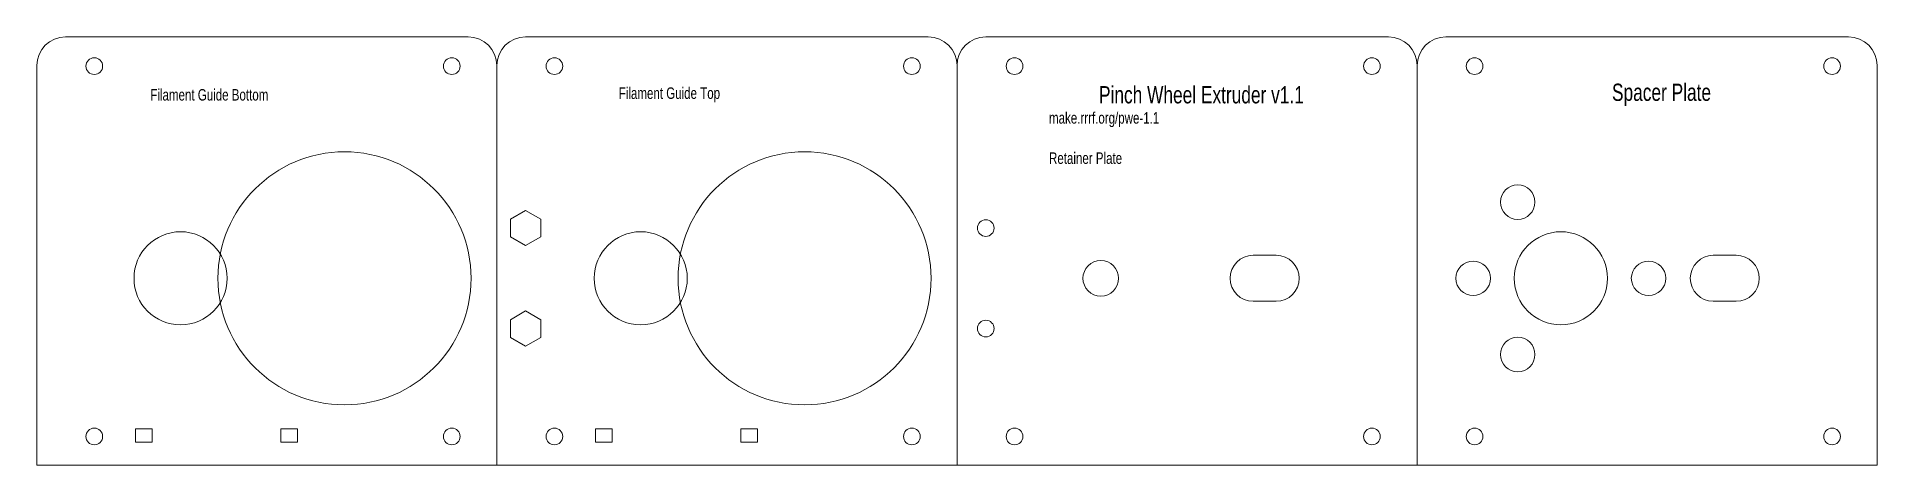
# Model space of a CAD drawing. Header units: millimetres. Extents: x 0 to 320, y 3 to 77.
import ezdxf

# ---------------------------------------------------------------- set-up
doc = ezdxf.new("R2010")
doc.units = ezdxf.units.MM
for name, color, linetype, lineweight, true_color in [('Filament Guide Bottom', 7, 'CONTINUOUS', 0, 0x000000), ('Filament Guide Bottom Text', 4, 'CONTINUOUS', 0, 0x00ffff), ('Filament Guide Top', 7, 'CONTINUOUS', 0, 0x000000), ('Filament Guide Top Text', 4, 'CONTINUOUS', 0, 0x00ffff), ('Retainer Plate', 7, 'CONTINUOUS', 0, 0x000000), ('Retainer Plate Text', 4, 'CONTINUOUS', 0, 0x00ffff), ('Spacer Plate', 7, 'CONTINUOUS', 0, 0x000000), ('Spacer Plate Text', 4, 'CONTINUOUS', 0, 0x00ffff)]:
    doc.layers.add(name, color=color, linetype=linetype, lineweight=lineweight, true_color=true_color)
doc.styles.get("Standard").update_dxf_attribs({"font": 'txt', "width": 0.75})

msp = doc.modelspace()

# ---------------------------------------------------------------- linework, layer by layer
at = {"layer": 'Filament Guide Bottom'}
for p, q in [((5, 77.25), (75, 77.25)), ((0, 2.75), (0, 72.25)), ((17.18, 9.1), (20.07, 9.1)), ((17.18, 6.75), (17.18, 9.1)), ((20.07, 6.75), (17.18, 6.75)), ((20.07, 9.1), (20.07, 6.75)), ((42.42, 9.05), (45.32, 9.05)), ((42.42, 6.75), (42.42, 9.05)), ((45.32, 6.75), (42.42, 6.75)), ((45.32, 9.05), (45.32, 6.75)), ((80, 2.75), (0, 2.75))]:
    msp.add_line(p, q, dxfattribs=at)
for centre, radius in [((10, 72.15), 1.45), ((72.15, 72.15), 1.45), ((53.5, 35.25), 22), ((25, 35.25), 8.1), ((10, 7.75), 1.45), ((72.15, 7.75), 1.45)]:
    msp.add_circle(centre, radius, dxfattribs=at)
for centre, start, end in [((5, 72.25), 90, 180), ((75, 72.25), 0, 90)]:
    msp.add_arc(centre, 5, start, end, dxfattribs=at)
at = {"layer": 'Filament Guide Top'}
for p, q in [((85, 77.25), (155, 77.25)), ((80, 2.75), (80, 72.25)), ((85, 47.05), (82.35, 45.52)), ((82.35, 45.52), (82.35, 42.46)), ((85, 47.05), (87.65, 45.52)), ((87.65, 45.52), (87.65, 42.46)), ((82.35, 42.46), (85, 40.93)), ((87.65, 42.46), (85, 40.93)), ((85, 29.57), (82.35, 28.04)), ((85, 29.57), (87.65, 28.04)), ((82.35, 28.04), (82.35, 24.98)), ((87.65, 28.04), (87.65, 24.98)), ((82.35, 24.98), (85, 23.45)), ((87.65, 24.98), (85, 23.45)), ((97.17, 9.1), (100.07, 9.1)), ((97.17, 6.75), (97.17, 9.1)), ((100.07, 6.75), (97.17, 6.75)), ((100.07, 9.1), (100.07, 6.75)), ((122.42, 9.05), (125.32, 9.05)), ((122.42, 6.75), (122.42, 9.05)), ((125.32, 6.75), (122.42, 6.75)), ((125.32, 9.05), (125.32, 6.75)), ((160, 2.75), (80, 2.75))]:
    msp.add_line(p, q, dxfattribs=at)
for centre, radius in [((90, 72.15), 1.45), ((152.15, 72.15), 1.45), ((133.5, 35.25), 22), ((105, 35.25), 8.1), ((90, 7.75), 1.45), ((152.15, 7.75), 1.45)]:
    msp.add_circle(centre, radius, dxfattribs=at)
for centre, start, end in [((85, 72.25), 90, 180), ((155, 72.25), 0, 90)]:
    msp.add_arc(centre, 5, start, end, dxfattribs=at)
at = {"layer": 'Retainer Plate'}
for p, q in [((165, 77.25), (235, 77.25)), ((160, 2.75), (160, 72.25)), ((240, 72.25), (240, 2.75)), ((211.5, 39.25), (215.5, 39.25)), ((215.5, 31.25), (211.5, 31.25)), ((240, 2.75), (160, 2.75))]:
    msp.add_line(p, q, dxfattribs=at)
for centre, radius in [((232.15, 72.15), 1.45), ((170, 72.15), 1.45), ((165, 43.99), 1.45), ((185, 35.25), 3.1), ((165, 26.51), 1.45), ((170, 7.75), 1.45), ((232.15, 7.75), 1.45)]:
    msp.add_circle(centre, radius, dxfattribs=at)
for centre, radius, start, end in [((165, 72.25), 5, 90, 180), ((235, 72.25), 5, 0, 90), ((211.5, 35.25), 4, 90, 270), ((215.5, 35.25), 4, 270, 90)]:
    msp.add_arc(centre, radius, start, end, dxfattribs=at)
at = {"layer": 'Spacer Plate'}
for p, q in [((315, 77.25), (245, 77.25)), ((320, 2.75), (320, 72.25)), ((291.5, 39.25), (295.5, 39.25)), ((295.5, 31.25), (291.5, 31.25)), ((240, 2.75), (320, 2.75))]:
    msp.add_line(p, q, dxfattribs=at)
for centre, radius in [((250, 72.15), 1.45), ((312.15, 72.15), 1.45), ((257.5, 48.5), 3), ((265, 35.25), 8.1), ((249.75, 35.25), 3), ((280.25, 35.25), 3), ((257.5, 22), 3), ((250, 7.75), 1.45), ((312.15, 7.75), 1.45)]:
    msp.add_circle(centre, radius, dxfattribs=at)
for centre, radius, start, end in [((245, 72.25), 5, 90, 180), ((315, 72.25), 5, 0, 90), ((291.5, 35.25), 4, 90, 270), ((295.5, 35.25), 4, 270, 90)]:
    msp.add_arc(centre, radius, start, end, dxfattribs=at)

# ---------------------------------------------------------------- texts
at = {"layer": 'Filament Guide Bottom Text', "insert": (30, 67.15), "char_height": 2, "width": 100, "attachment_point": 5}
msp.add_mtext('Filament\\~Guide\\~Bottom', dxfattribs=at)
at = {"layer": 'Filament Guide Top Text', "insert": (110, 67.15), "char_height": 2, "width": 100, "attachment_point": 5}
msp.add_mtext('Filament\\~Guide\\~Top', dxfattribs=at)
at = {"layer": 'Retainer Plate Text', "width": 100}
for s, insert, char_height, attachment_point in [('Pinch\\~Wheel\\~Extruder\\~v1.1', (202.5, 67.15), 3, 5), ('make.rrrf.org/pwe-1.1', (176, 64.15), 2, 1), ('Retainer\\~Plate', (176, 57.15), 2, 1)]:
    msp.add_mtext(s, dxfattribs=dict(at, insert=insert, char_height=char_height, attachment_point=attachment_point))
at = {"layer": 'Spacer Plate Text', "insert": (282.5, 67.15), "char_height": 3, "width": 100, "attachment_point": 5}
msp.add_mtext('Spacer\\~Plate', dxfattribs=at)

doc.saveas('drawing.dxf')
